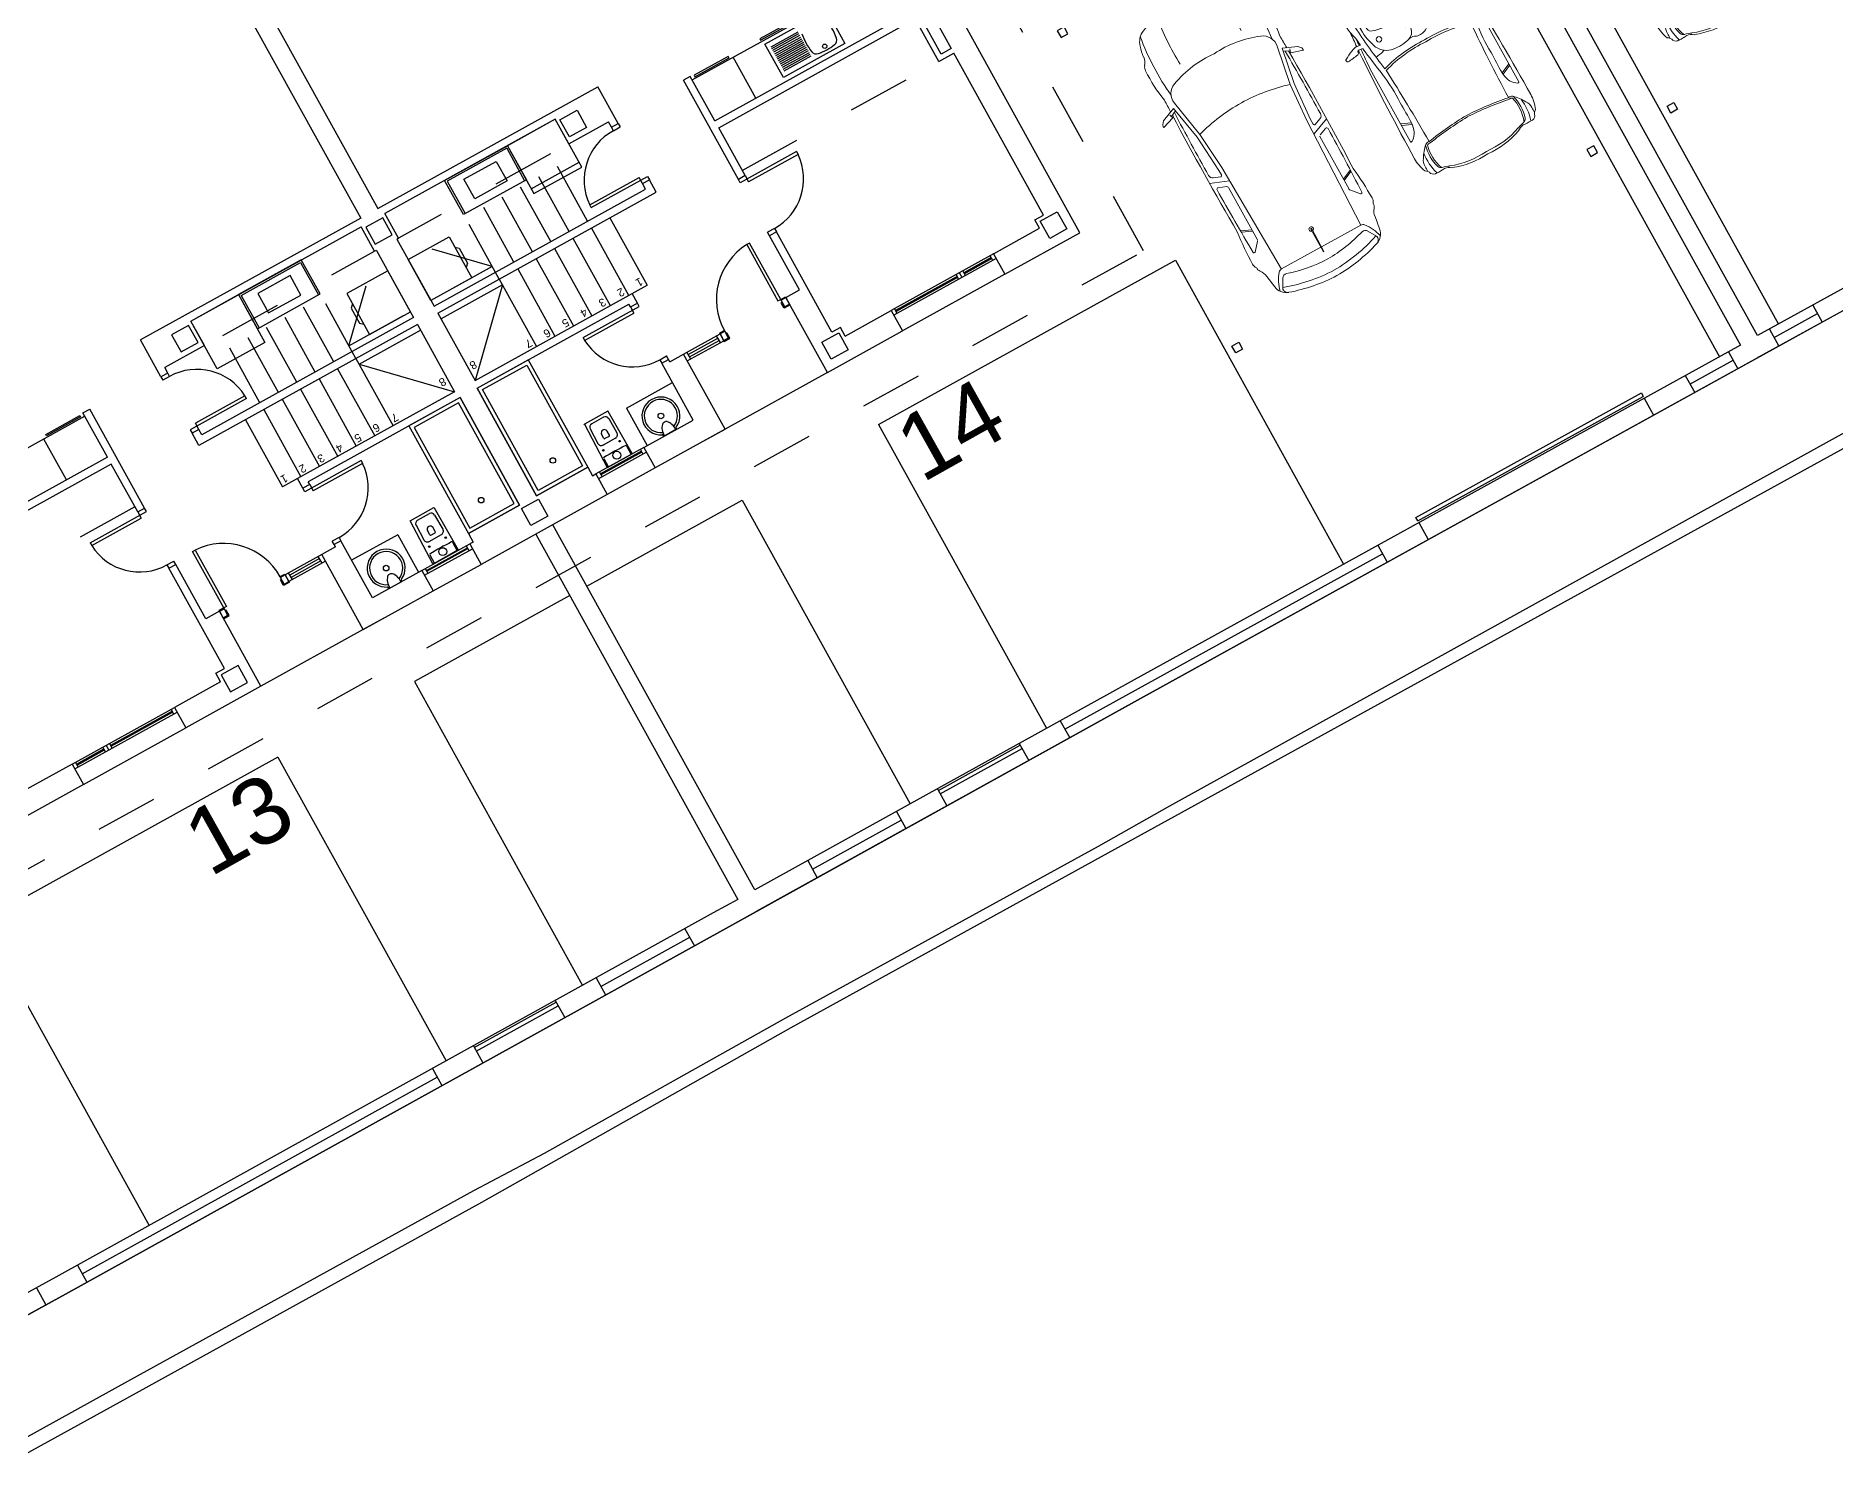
# Model space of a CAD drawing. Header units: millimetres. Extents: x 441061 to 442903, y 4515148 to 4515613.
# Drawn here: x 442527.769 to 442530.652, y 4515540.589 to 4515542.894 of the extents above; entities that cross this region are included whole.
import ezdxf
from ezdxf.enums import TextEntityAlignment as Align

# ---------------------------------------------------------------- set-up
doc = ezdxf.new("R2010")
doc.units = ezdxf.units.MM
doc.linetypes.add('CONTINUA', pattern=[0])
doc.linetypes.add('RAYITAS', pattern=[0.375, 0.25, -0.125])
for name, color, linetype in [('01_mono BAJA', 2, 'Continuous'), ('01_piscinas', 254, 'Continuous'), ('01_proyección', 4, 'RAYITAS')]:
    doc.layers.add(name, color=color, linetype=linetype)
doc.layers.add('01_muebles_B', color=254, linetype='Continuous', lineweight=5)
doc.styles.add('Estilo1', font='swissel.ttf')
doc.styles.add('NIEVES2', font='sanss___.ttf')

# ---------------------------------------------------------------- blocks, each defined once
blk = doc.blocks.new('A$C6A825EFA')
at = {"layer": '01_mono BAJA', "color": 254}
for p, q in [((1.1, 12.5, 0), (0, 12.5, 0)), ((0, 12.5, 0), (0, 7.855, 0)), ((1.1, 12.2, 0), (1.1, 12.5, 0)), ((1.1, 12.5, 0), (2.6, 12.5, 0)), ((3.7, 12.5, 0), (2.6, 12.5, 0)), ((2.6, 12.2, 0), (2.6, 12.5, 0)), ((3.7, 12.5, 0), (3.7, 11.4, 0)), ((3.7, 12.5, 0), (5.2, 12.5, 0)), ((5.5, 12.5, 0), (5.2, 12.5, 0)), ((5.2, 12.5, 0), (5.2, 11.4, 0)), ((5.2, 12.5, 0), (6.225, 12.5, 0)), ((6.225, 12.2, 0), (6.225, 12.5, 0)), ((6.225, 12.5, 0), (6.925, 12.5, 0)), ((6.925, 12.5, 0), (8.775, 12.5, 0)), ((6.925, 12.2, 0), (6.925, 12.5, 0)), ((8.775, 12.2, 0), (8.775, 12.5, 0)), ((9.475, 12.5, 0), (8.775, 12.5, 0)), ((10.5, 12.5, 0), (9.475, 12.5, 0)), ((9.475, 12.2, 0), (9.475, 12.5, 0)), ((10.2, 12.5, 0), (10.5, 12.5, 0)), ((10.5, 12.5, 0), (10.5, 11.4, 0)), ((10.5, 12.5, 0), (12, 12.5, 0)), ((12, 12.5, 0), (13.1, 12.5, 0)), ((12, 12.5, 0), (12, 11.4, 0)), ((13.1, 12.2, 0), (13.1, 12.5, 0)), ((14.6, 12.5, 0), (13.1, 12.5, 0)), ((14.6, 12.5, 0), (15.7, 12.5, 0)), ((14.6, 12.2, 0), (14.6, 12.5, 0)), ((1.1, 12.27, 0), (2.6, 12.27, 0)), ((1.15, 12.27, 0), (1.15, 12.2, 0)), ((1.15, 12.242, 0), (1.55, 12.242, 0)), ((1.15, 12.228, 0), (1.55, 12.228, 0)), ((1.55, 12.27, 0), (1.55, 12.2, 0)), ((1.6, 12.27, 0), (1.6, 12.2, 0)), ((1.65, 12.27, 0), (1.65, 12.2, 0)), ((1.65, 12.242, 0), (2.55, 12.242, 0)), ((1.65, 12.228, 0), (2.55, 12.228, 0)), ((2.55, 12.27, 0), (2.55, 12.2, 0)), ((6.225, 12.27, 0), (6.925, 12.27, 0)), ((6.275, 12.2, 0), (6.275, 12.27, 0)), ((6.275, 12.242, 0), (6.875, 12.242, 0)), ((6.275, 12.228, 0), (6.875, 12.228, 0)), ((6.875, 12.2, 0), (6.875, 12.27, 0)), ((9.475, 12.27, 0), (8.775, 12.27, 0)), ((8.825, 12.2, 0), (8.825, 12.27, 0)), ((9.425, 12.242, 0), (8.825, 12.242, 0)), ((9.425, 12.228, 0), (8.825, 12.228, 0)), ((9.425, 12.2, 0), (9.425, 12.27, 0)), ((14.6, 12.27, 0), (13.1, 12.27, 0)), ((13.15, 12.27, 0), (13.15, 12.2, 0)), ((14.05, 12.242, 0), (13.15, 12.242, 0)), ((14.05, 12.228, 0), (13.15, 12.228, 0)), ((14.05, 12.27, 0), (14.05, 12.2, 0)), ((14.1, 12.27, 0), (14.1, 12.2, 0)), ((14.15, 12.27, 0), (14.15, 12.2, 0)), ((14.55, 12.242, 0), (14.15, 12.242, 0)), ((14.55, 12.228, 0), (14.15, 12.228, 0)), ((14.55, 12.27, 0), (14.55, 12.2, 0)), ((0.3, 12.075, 0), (0.3, 9.705, 0)), ((0.425, 12.075), (0.3, 12.075)), ((1.1, 12.2, 0), (0.425, 12.2, 0)), ((0.425, 12.2), (0.425, 12.075)), ((1.1, 12.2, 0), (2.6, 12.2, 0)), ((3.275, 12.2, 0), (2.6, 12.2, 0)), ((3.275, 12.2), (3.275, 12.075)), ((3.275, 12.075), (3.4, 12.075)), ((3.4, 12.075, 0), (3.4, 10.606, 0)), ((5.5, 12.2, 0), (5.5, 11.366, 0)), ((6.225, 12.2, 0), (5.5, 12.2, 0)), ((5.741, 12.198, 0), (5.742, 12.183, 0)), ((5.743, 12.2, 0), (5.932, 12.2, 0)), ((5.853, 12.043, 0), (5.822, 12.043, 0)), ((5.934, 12.198, 0), (5.933, 12.183, 0)), ((6.175, 11.65, 0), (6.175, 12.2, 0)), ((6.225, 12.2, 0), (6.925, 12.2, 0)), ((6.409, 12.073, 0), (6.407, 12.2, 0)), ((6.741, 12.073, 0), (6.743, 12.2, 0)), ((6.975, 12.2, 0), (6.925, 12.2, 0)), ((6.975, 12.075, 0), (6.975, 12.2, 0)), ((7.725, 12.075, 0), (6.975, 12.075, 0)), ((7.725, 10.5, 0), (7.725, 12.075, 0)), ((7.975, 10.5, 0), (7.975, 12.075, 0)), ((7.975, 12.075, 0), (8.725, 12.075, 0)), ((8.725, 12.075, 0), (8.725, 12.2, 0)), ((8.725, 12.2, 0), (8.775, 12.2, 0)), ((9.475, 12.2, 0), (8.775, 12.2, 0)), ((8.959, 12.073, 0), (8.957, 12.2, 0)), ((9.291, 12.073, 0), (9.293, 12.2, 0)), ((9.475, 12.2, 0), (10.2, 12.2, 0)), ((9.525, 11.65, 0), (9.525, 12.2, 0)), ((9.766, 12.198, 0), (9.767, 12.183, 0)), ((9.957, 12.2, 0), (9.768, 12.2, 0)), ((9.847, 12.043, 0), (9.878, 12.043, 0)), ((9.959, 12.198, 0), (9.958, 12.183, 0)), ((10.2, 12.2, 0), (10.2, 11.366, 0)), ((12.3, 12.075, 0), (12.3, 10.606, 0)), ((12.425, 12.075), (12.3, 12.075)), ((12.425, 12.2, 0), (13.1, 12.2, 0)), ((12.425, 12.2), (12.425, 12.075)), ((14.6, 12.2, 0), (13.1, 12.2, 0)), ((14.6, 12.2, 0), (15.275, 12.2, 0)), ((6.439, 11.659, 0), (6.435, 11.869, 0)), ((6.485, 11.92, 0), (6.665, 11.92, 0)), ((6.535, 11.85, 0), (6.535, 11.79, 0)), ((6.545, 11.86, 0), (6.605, 11.86, 0)), ((6.615, 11.85, 0), (6.615, 11.79, 0)), ((6.711, 11.659, 0), (6.715, 11.869, 0)), ((8.989, 11.659, 0), (8.985, 11.869, 0)), ((9.215, 11.92, 0), (9.035, 11.92, 0)), ((9.085, 11.85, 0), (9.085, 11.79, 0)), ((9.155, 11.86, 0), (9.095, 11.86, 0)), ((9.165, 11.85, 0), (9.165, 11.79, 0)), ((9.261, 11.659, 0), (9.265, 11.869, 0)), ((6.175, 11.65, 0), (5.5, 11.65, 0)), ((6.489, 11.61, 0), (6.661, 11.61, 0)), ((9.211, 11.61, 0), (9.039, 11.61, 0)), ((9.525, 11.65, 0), (10.2, 11.65, 0)), ((3.7, 11.4, 0), (3.5, 11.4, 0)), ((3.5, 11.4, 0), (3.5, 10.606, 0)), ((3.71, 11.4, 0), (3.77, 11.4, 0)), ((3.77, 11.43, 0), (3.77, 11.4, 0)), ((3.785, 11.5, 0), (3.785, 11.44, 0)), ((4.58, 11.5, 0), (4.58, 11.44, 0)), ((4.595, 11.43, 0), (4.595, 11.4, 0)), ((4.665, 11.5, 0), (4.665, 11.4, 0)), ((5.2, 11.5, 0), (4.665, 11.5, 0)), ((5.2, 11.4, 0), (4.665, 11.4, 0)), ((4.715, 11.5, 0), (4.715, 11.4, 0)), ((5.15, 11.467, 0), (4.715, 11.467, 0)), ((5.15, 11.433, 0), (4.715, 11.433, 0)), ((5.15, 11.5, 0), (5.15, 11.4, 0)), ((5.4, 11.4, 0), (5.2, 11.4, 0)), ((5.4, 11.4, 0), (5.4, 11.366, 0)), ((5.5, 11.366, 0), (5.4, 11.366, 0)), ((5.4, 11.366, 0), (5.4, 11.316, 0)), ((5.5, 11.316, 0), (5.4, 11.316, 0)), ((5.5, 11.316, 0), (5.5, 11.366, 0)), ((10.2, 11.366, 0), (10.3, 11.366, 0)), ((10.2, 11.316, 0), (10.2, 11.366, 0)), ((10.2, 11.316, 0), (10.3, 11.316, 0)), ((10.3, 11.4, 0), (10.5, 11.4, 0)), ((10.3, 11.4, 0), (10.3, 11.366, 0)), ((10.3, 11.366, 0), (10.3, 11.316, 0)), ((10.5, 11.5, 0), (11.035, 11.5, 0)), ((10.5, 11.4, 0), (11.035, 11.4, 0)), ((10.55, 11.5, 0), (10.55, 11.4, 0)), ((10.55, 11.467, 0), (10.985, 11.467, 0)), ((10.55, 11.433, 0), (10.985, 11.433, 0)), ((10.985, 11.5, 0), (10.985, 11.4, 0)), ((11.035, 11.5, 0), (11.035, 11.4, 0)), ((11.105, 11.43, 0), (11.105, 11.4, 0)), ((11.12, 11.5, 0), (11.12, 11.44, 0)), ((11.915, 11.5, 0), (11.915, 11.44, 0)), ((11.93, 11.43, 0), (11.93, 11.4, 0)), ((11.99, 11.4, 0), (11.93, 11.4, 0)), ((12, 11.4, 0), (12.2, 11.4, 0)), ((12.2, 11.4, 0), (12.2, 10.606, 0)), ((5.5, 10.541, 0), (5.5, 10.632, 0)), ((6.224, 10.632, 0), (5.5, 10.632, 0)), ((6.224, 10.591, 0), (6.224, 10.632, 0)), ((9.476, 10.591, 0), (9.476, 10.632, 0)), ((9.476, 10.632, 0), (10.2, 10.632, 0)), ((10.2, 10.541, 0), (10.2, 10.632, 0)), ((3.4, 10.606, 0), (3.5, 10.606, 0)), ((3.4, 10.556, 0), (3.4, 10.606, 0)), ((3.4, 10.556, 0), (3.5, 10.556, 0)), ((3.5, 10.606, 0), (3.5, 10.556, 0)), ((5.18, 9.415, 0), (5.18, 10.4, 0)), ((5.4, 10.4, 0), (5.18, 10.4, 0)), ((6.224, 10.591, 0), (5.4, 10.591, 0)), ((5.4, 10.591, 0), (5.4, 10.541, 0)), ((5.4, 10.541, 0), (5.4, 10.4, 0)), ((5.5, 10.541, 0), (5.4, 10.541, 0)), ((7.7, 10.4, 0), (5.4, 10.4, 0)), ((5.45, 9.415, 0), (5.45, 10.4, 0)), ((5.5, 10.541, 0), (5.5, 10.5, 0)), ((7.725, 10.5, 0), (5.5, 10.5, 0)), ((5.72, 9.415, 0), (5.72, 10.4, 0)), ((5.99, 9.415, 0), (5.99, 10.4, 0)), ((6.26, 9.415, 0), (6.26, 10.4, 0)), ((6.53, 9.415, 0), (6.53, 10.4, 0)), ((6.8, 9.415, 0), (6.8, 10.4, 0)), ((6.8, 9.5, 0), (7.7, 10.4, 0)), ((7.7, 9.415, 0), (7.7, 10.4, 0)), ((8, 10.4, 0), (10.3, 10.4, 0)), ((8, 9.415, 0), (8, 10.4, 0)), ((8.9, 9.5, 0), (8, 10.4, 0)), ((8.025, 10.5, 0), (10.2, 10.5, 0)), ((8.9, 9.415, 0), (8.9, 10.4, 0)), ((9.17, 9.415, 0), (9.17, 10.4, 0)), ((9.44, 9.415, 0), (9.44, 10.4, 0)), ((9.476, 10.591, 0), (10.3, 10.591, 0)), ((9.71, 9.415, 0), (9.71, 10.4, 0)), ((9.98, 9.415, 0), (9.98, 10.4, 0)), ((10.2, 10.541, 0), (10.2, 10.5, 0)), ((10.2, 10.541, 0), (10.3, 10.541, 0)), ((10.25, 9.415, 0), (10.25, 10.4, 0)), ((10.3, 10.591, 0), (10.3, 10.541, 0)), ((10.3, 10.541, 0), (10.3, 10.4, 0)), ((10.3, 10.4, 0), (10.52, 10.4, 0)), ((10.52, 9.415, 0), (10.52, 10.4, 0)), ((12.3, 10.606, 0), (12.2, 10.606, 0)), ((12.2, 10.606, 0), (12.2, 10.556, 0)), ((12.3, 10.556, 0), (12.2, 10.556, 0)), ((12.3, 10.556, 0), (12.3, 10.606, 0)), ((0.52, 9.705, 0), (0.3, 9.705, 0)), ((0.52, 9.705, 0), (0.52, 9.08, 0)), ((2.676, 9.831, 0), (2.676, 9.872, 0)), ((2.676, 9.872, 0), (3.4, 9.872, 0)), ((2.676, 9.831, 0), (3.5, 9.831, 0)), ((3.4, 9.781, 0), (3.4, 9.872, 0)), ((3.4, 9.781, 0), (3.4, 9.08, 0)), ((3.4, 9.781, 0), (3.5, 9.781, 0)), ((3.5, 9.831, 0), (3.5, 9.781, 0)), ((3.5, 9.781, 0), (3.5, 8.33, 0)), ((13.024, 9.831, 0), (12.2, 9.831, 0)), ((12.2, 9.831, 0), (12.2, 9.781, 0)), ((12.2, 9.781, 0), (12.2, 8.33, 0)), ((12.3, 9.781, 0), (12.2, 9.781, 0)), ((12.3, 9.781, 0), (12.3, 9.872, 0)), ((13.024, 9.872, 0), (12.3, 9.872, 0)), ((12.3, 9.781, 0), (12.3, 9.08, 0)), ((13.024, 9.831, 0), (13.024, 9.872, 0)), ((6.8, 9.5, 0), (7.7, 9.5, 0)), ((8.9, 9.5, 0), (8, 9.5, 0)), ((7.7, 9.415, 0), (4.5, 9.415, 0)), ((4.5, 9.415, 0), (4.5, 9.235, 0)), ((4.5, 9.415, 0), (4.5, 9.235, 0)), ((4.6, 9.235, 0), (4.5, 9.235, 0)), ((4.5, 9.185, 0), (4.5, 9.235, 0)), ((7.7, 9.315, 0), (4.6, 9.315, 0)), ((4.6, 9.315, 0), (4.6, 9.235, 0)), ((4.6, 9.315, 0), (4.6, 9.235, 0)), ((4.6, 9.235, 0), (4.6, 9.144, 0)), ((7.7, 8.33, 0), (7.7, 9.315, 0)), ((8, 9.415, 0), (11.2, 9.415, 0)), ((8, 8.33, 0), (8, 9.315, 0)), ((8, 9.315, 0), (11.1, 9.315, 0)), ((11.1, 9.315, 0), (11.1, 9.235, 0)), ((11.1, 9.315, 0), (11.1, 9.235, 0)), ((11.1, 9.235, 0), (11.2, 9.235, 0)), ((11.1, 9.235, 0), (11.1, 9.144, 0)), ((11.2, 9.415, 0), (11.2, 9.235, 0)), ((11.2, 9.415, 0), (11.2, 9.235, 0)), ((11.2, 9.185, 0), (11.2, 9.235, 0)), ((3.4, 9.08, 0), (0.52, 9.08, 0)), ((5.324, 9.185, 0), (4.5, 9.185, 0)), ((5.324, 9.144, 0), (4.6, 9.144, 0)), ((5.324, 9.185, 0), (5.324, 9.144, 0)), ((10.376, 9.185, 0), (10.376, 9.144, 0)), ((10.376, 9.185, 0), (11.2, 9.185, 0)), ((10.376, 9.144, 0), (11.1, 9.144, 0)), ((12.3, 9.08, 0), (15.18, 9.08, 0)), ((3.4, 8.98, 0), (0.425, 8.98, 0)), ((1.462, 8.43, 0), (1.462, 8.92, 0)), ((1.462, 8.92, 0), (2.362, 8.92, 0)), ((1.921, 8.85, 0), (2.317, 8.85, 0)), ((1.921, 8.825, 0), (2.317, 8.825, 0)), ((1.921, 8.8, 0), (2.317, 8.8, 0)), ((1.921, 8.775, 0), (2.317, 8.775, 0)), ((2.362, 8.92, 0), (2.362, 8.43, 0)), ((2.8, 8.98, 0), (2.8, 8.38, 0)), ((3.4, 8.98, 0), (3.4, 8.33, 0)), ((12.3, 8.98, 0), (15.275, 8.98, 0)), ((12.3, 8.98, 0), (12.3, 8.33, 0)), ((12.9, 8.98, 0), (12.9, 8.38, 0)), ((1.921, 8.75, 0), (2.317, 8.75, 0)), ((1.921, 8.725, 0), (2.317, 8.725, 0)), ((1.921, 8.7, 0), (2.317, 8.7, 0)), ((1.921, 8.675, 0), (2.317, 8.675, 0)), ((1.921, 8.65, 0), (2.317, 8.65, 0)), ((1.921, 8.625, 0), (2.317, 8.625, 0)), ((1.921, 8.6, 0), (2.317, 8.6, 0)), ((1.921, 8.575, 0), (2.317, 8.575, 0)), ((1.921, 8.55, 0), (2.317, 8.55, 0)), ((5.88, 8.6, 0), (5.18, 8.6, 0)), ((3.4, 8.38, 0), (0.425, 8.38, 0)), ((2.362, 8.43, 0), (1.462, 8.43, 0)), ((1.921, 8.525, 0), (2.317, 8.525, 0)), ((1.921, 8.5, 0), (2.317, 8.5, 0)), ((3.4, 8.33, 0), (3.5, 8.33, 0)), ((4.5, 8.41, 0), (4.5, 8.46, 0)), ((4.6, 8.46, 0), (4.5, 8.46, 0)), ((4.5, 8.41, 0), (4.5, 7.87, 0)), ((4.6, 8.41, 0), (4.5, 8.41, 0)), ((4.6, 8.46, 0), (4.6, 8.41, 0)), ((4.6, 8.41, 0), (4.6, 8.33, 0)), ((5.18, 8.33, 0), (4.6, 8.33, 0)), ((5.18, 8.33, 0), (5.18, 7.97, 0)), ((5.905, 7.995, 0), (5.905, 8.47, 0)), ((6.775, 7.995, 0), (6.775, 8.47, 0)), ((7.7, 8.33, 0), (7.675, 8.33, 0)), ((7.7, 8.33, 0), (7.675, 8.33, 0)), ((7.675, 8.33, 0), (7.675, 7.97, 0)), ((8, 8.33, 0), (8.025, 8.33, 0)), ((8, 8.33, 0), (8.025, 8.33, 0)), ((8.025, 8.33, 0), (8.025, 7.97, 0)), ((8.925, 7.995, 0), (8.925, 8.47, 0)), ((9.795, 7.995, 0), (9.795, 8.47, 0)), ((10.52, 8.33, 0), (11.1, 8.33, 0)), ((10.52, 8.33, 0), (10.52, 7.97, 0)), ((11.1, 8.46, 0), (11.1, 8.41, 0)), ((11.1, 8.46, 0), (11.2, 8.46, 0)), ((11.1, 8.41, 0), (11.1, 8.33, 0)), ((11.1, 8.41, 0), (11.2, 8.41, 0)), ((11.2, 8.41, 0), (11.2, 8.46, 0)), ((11.2, 8.41, 0), (11.2, 7.87, 0)), ((12.3, 8.33, 0), (12.2, 8.33, 0)), ((12.3, 8.38, 0), (15.275, 8.38, 0)), ((7.725, 7.87, 0), (4.5, 7.87, 0)), ((5.18, 7.97, 0), (7.675, 7.97, 0)), ((5.905, 7.995, 0), (6.775, 7.995, 0)), ((7.725, 5.055, 0), (7.725, 7.87, 0)), ((7.975, 5.055, 0), (7.975, 7.87, 0)), ((7.975, 7.87, 0), (11.2, 7.87, 0)), ((10.52, 7.97, 0), (8.025, 7.97, 0)), ((9.795, 7.995, 0), (8.925, 7.995, 0))]:
    blk.add_line(p, q, dxfattribs=at)
for points in [[(0.375, 12.125), (0.125, 12.125), (0.125, 12.375), (0.375, 12.375), (0.375, 12.125)], [(3.575, 12.125), (3.325, 12.125), (3.325, 12.375), (3.575, 12.375), (3.575, 12.125)], [(7.725, 12.375), (7.975, 12.375), (7.975, 12.125), (7.725, 12.125), (7.725, 12.375)], [(12.125, 12.125), (12.375, 12.125), (12.375, 12.375), (12.125, 12.375), (12.125, 12.125)], [(5.13, 8.005), (4.88, 8.005), (4.88, 8.255), (5.13, 8.255), (5.13, 8.005)], [(7.725, 8.005), (7.975, 8.005), (7.975, 8.255), (7.725, 8.255), (7.725, 8.005)], [(10.57, 8.005), (10.82, 8.005), (10.82, 8.255), (10.57, 8.255), (10.57, 8.005)]]:
    blk.add_lwpolyline(points, close=True, dxfattribs=at)
at = {"layer": '01_mono BAJA', "color": 254, "elevation": 0, "flags": 128}
for points in [[(6.394, 12.2, 0.414214), (6.39, 12.196), (6.39, 12.195), (6.4, 11.574, 0.436396), (6.404, 11.57), (6.746, 11.57, 0.436396), (6.75, 11.574), (6.76, 12.195), (6.76, 12.196, 0.414214), (6.756, 12.2)], [(9.306, 12.2, -0.414214), (9.31, 12.196), (9.31, 12.195), (9.3, 11.574, -0.436396), (9.296, 11.57), (8.954, 11.57, -0.436396), (8.95, 11.574), (8.94, 12.195), (8.94, 12.196, -0.414214), (8.944, 12.2)]]:
    blk.add_lwpolyline(points, format="xyb", close=True, dxfattribs=at)
at = {"layer": '01_mono BAJA', "color": 254, "elevation": 0}
for points in [[(6.975, 12.075), (7.725, 12.075), (7.725, 10.5), (6.975, 10.5)], [(7.025, 12.025), (7.675, 12.025), (7.675, 10.55), (7.025, 10.55)], [(8.725, 12.075), (7.975, 12.075), (7.975, 10.5), (8.725, 10.5)], [(8.675, 12.025), (8.025, 12.025), (8.025, 10.55), (8.675, 10.55)], [(3.785, 11.51), (3.785, 11.5), (3.7, 11.5), (3.7, 11.51)], [(3.77, 11.4), (3.7, 11.4), (3.7, 11.5), (3.77, 11.5)], [(3.77, 11.4), (3.77, 11.39), (3.7, 11.39), (3.7, 11.4)], [(3.785, 11.44), (3.785, 11.43), (3.77, 11.43), (3.77, 11.44)], [(3.77, 11.39), (3.77, 10.565), (3.81, 10.565), (3.81, 11.39)], [(4.58, 11.51), (4.58, 11.5), (4.665, 11.5), (4.665, 11.51)], [(4.58, 11.44), (4.58, 11.43), (4.595, 11.43), (4.595, 11.44)], [(4.595, 11.4), (4.595, 11.39), (4.665, 11.39), (4.665, 11.4)], [(11.12, 11.51), (11.12, 11.5), (11.035, 11.5), (11.035, 11.51)], [(11.105, 11.4), (11.105, 11.39), (11.035, 11.39), (11.035, 11.4)], [(11.12, 11.44), (11.12, 11.43), (11.105, 11.43), (11.105, 11.44)], [(11.93, 11.39), (11.93, 10.565), (11.89, 10.565), (11.89, 11.39)], [(11.915, 11.51), (11.915, 11.5), (12, 11.5), (12, 11.51)], [(11.915, 11.44), (11.915, 11.43), (11.93, 11.43), (11.93, 11.44)], [(11.93, 11.4), (12, 11.4), (12, 11.5), (11.93, 11.5)], [(11.93, 11.4), (11.93, 11.39), (12, 11.39), (12, 11.4)], [(0.3, 9.635), (0.45, 9.635), (0.45, 9.08), (0.3, 9.08)], [(7.1, 9.23), (7.7, 9.23), (7.7, 8.63), (7.1, 8.63)], [(8.6, 9.23), (8, 9.23), (8, 8.63), (8.6, 8.63)], [(5.18, 8.67), (5.18, 7.97), (5.88, 7.97), (5.88, 8.67)], [(10.52, 8.67), (10.52, 7.97), (9.82, 7.97), (9.82, 8.67)], [(1.887, 8.36), (1.887, 8.34), (2.387, 8.34), (2.387, 8.36)], [(2.85, 8.36), (2.85, 8.34), (3.35, 8.34), (3.35, 8.36)], [(5.88, 8.47), (6.8, 8.47), (6.8, 7.97), (5.88, 7.97)], [(6.104, 8.363), (6.576, 8.363), (6.576, 8.077), (6.104, 8.077)], [(9.82, 8.47), (8.9, 8.47), (8.9, 7.97), (9.82, 7.97)], [(9.596, 8.363), (9.124, 8.363), (9.124, 8.077), (9.596, 8.077)], [(12.85, 8.36), (12.85, 8.34), (12.35, 8.34), (12.35, 8.36)]]:
    blk.add_lwpolyline(points, close=True, dxfattribs=at)
for points in [[(4.595, 11.5), (4.595, 11.4)], [(4.665, 11.4), (4.665, 11.5)], [(11.035, 11.4), (11.035, 11.5)], [(11.105, 11.5), (11.105, 11.4)], [(7.1, 8.78), (7.06, 8.82), (7.06, 9.04), (7.1, 9.08)], [(8.6, 8.78), (8.64, 8.82), (8.64, 9.04), (8.6, 9.08)]]:
    blk.add_lwpolyline(points, dxfattribs=at)
at = {"layer": '01_mono BAJA', "color": 254}
for centre, radius in [((6.575, 12.12, 0), 0.051), ((9.125, 12.12, 0), 0.051), ((5.837, 11.953, 0), 0.036), ((6.455, 11.98, 0), 0.01), ((6.695, 11.98, 0), 0.01), ((7.325, 11.781, 0), 0.035), ((8.375, 11.781, 0), 0.035), ((9.005, 11.98, 0), 0.01), ((9.245, 11.98, 0), 0.01), ((9.862, 11.953, 0), 0.036), ((1.704, 8.825, 0), 0.0275)]:
    blk.add_circle(centre, radius, dxfattribs=at)
for centre, radius, start, end in [((5.837, 11.953, 0), 0.243, 114.8749, 65.1251), ((5.837, 11.953, 0), 0.213, 112.0656, 68.0564), ((5.729, 12.184, 0), 0.0128, 300.5291, 356.214), ((5.743, 12.197, 0), 0.0027, 90, 173.3159), ((6.033, 12.197, 0), 0.279, 179.383, 196.8165), ((5.903, 12.158, 0), 0.143, 196.8165, 225.6956), ((5.837, 12.091, 0), 0.0498, 225.6956, 252.5904), ((5.837, 12.091, 0), 0.0498, 287.9532, 314.3044), ((5.772, 12.158, 0), 0.143, 314.3044, 343.1835), ((5.642, 12.197, 0), 0.279, 343.1835, 0.617), ((5.932, 12.197, 0), 0.0027, 6.6841, 90), ((5.946, 12.184, 0), 0.0128, 183.786, 239.4709), ((6.416, 12.073, 0), 0.007, 180.924, 266.9359), ((6.575, 15.044, 0), 2.982, 266.9359, 273.0641), ((6.734, 12.073, 0), 0.007, 273.0641, 359.076), ((8.966, 12.073, 0), 0.007, 180.924, 266.9359), ((9.125, 15.044, 0), 2.982, 266.9359, 273.0641), ((9.284, 12.073, 0), 0.007, 273.0641, 359.076), ((9.862, 11.953, 0), 0.243, 114.8749, 65.1251), ((9.862, 11.953, 0), 0.213, 111.9436, 67.9344), ((9.754, 12.184, 0), 0.0128, 300.5291, 356.214), ((9.768, 12.197, 0), 0.0027, 90, 173.3159), ((10.058, 12.197, 0), 0.279, 179.383, 196.8165), ((9.928, 12.158, 0), 0.143, 196.8165, 225.6956), ((9.863, 12.091, 0), 0.0498, 225.6956, 252.0468), ((9.863, 12.091, 0), 0.0498, 287.4096, 314.3044), ((9.797, 12.158, 0), 0.143, 314.3044, 343.1835), ((9.667, 12.197, 0), 0.279, 343.1835, 0.617), ((9.957, 12.197, 0), 0.0027, 6.6841, 90), ((9.971, 12.184, 0), 0.0128, 183.786, 239.4709), ((6.485, 11.87, 0), 0.05, 90, 180.924), ((6.545, 11.85, 0), 0.01, 90, 180), ((6.575, 11.79, 0), 0.04, 180, 0), ((6.605, 11.85, 0), 0.01, 0, 90), ((6.665, 11.87, 0), 0.05, 359.076, 90), ((9.035, 11.87, 0), 0.05, 90, 180.924), ((9.095, 11.85, 0), 0.01, 90, 180), ((9.125, 11.79, 0), 0.04, 180, 0), ((9.155, 11.85, 0), 0.01, 0, 90), ((9.215, 11.87, 0), 0.05, 359.076, 90), ((6.489, 11.66, 0), 0.05, 180.924, 270), ((6.661, 11.66, 0), 0.05, 270, 359.076), ((9.039, 11.66, 0), 0.05, 180.924, 270), ((9.211, 11.66, 0), 0.05, 270, 359.076), ((3.768, 11.391, 0), 0.827, 272.8856, 359.9505), ((5.5, 10.591, 0), 0.725, 3.2758, 90), ((10.2, 10.591, 0), 0.725, 90, 176.7242), ((11.932, 11.391, 0), 0.827, 180.0495, 267.1144), ((3.4, 9.831, 0), 0.725, 90, 176.7242), ((12.3, 9.831, 0), 0.725, 3.2758, 90), ((4.6, 9.185, 0), 0.725, 270, 356.7242), ((11.1, 9.185, 0), 0.725, 183.2758, 270), ((2.262, 8.675, 0), 0.75, 169.8852, 190.1148), ((1.598, 8.794, 0), 0.075, 99.0787, 169.8852), ((1.704, 8.127, 0), 0.75, 80.9213, 99.0787), ((1.811, 8.794, 0), 0.075, 10.1148, 80.9213), ((1.146, 8.675, 0), 0.75, 349.8852, 10.1148)]:
    blk.add_arc(centre, radius, start, end, dxfattribs=at)
at = {"layer": '01_proyección', "color": 120, "ltscale": 0.25}
for p, q in [((3.4, 9.705, 0), (0.52, 9.705, 0)), ((12.3, 9.705, 0), (15.18, 9.705, 0)), ((5.45, 9.315, 0), (5.45, 8.33, 0)), ((5.72, 9.315, 0), (5.72, 8.33, 0)), ((5.99, 9.315, 0), (5.99, 8.33, 0)), ((6.26, 9.315, 0), (6.26, 8.33, 0)), ((6.53, 9.315, 0), (6.53, 8.33, 0)), ((6.8, 9.415, 0), (6.8, 8.33, 0)), ((6.8, 9.23, 0), (7.7, 9.23, 0)), ((6.8, 9.23, 0), (7.7, 8.33, 0)), ((8.9, 9.23, 0), (8, 9.23, 0)), ((8.9, 9.23, 0), (8, 8.33, 0)), ((8.9, 9.415, 0), (8.9, 8.33, 0)), ((9.17, 9.315, 0), (9.17, 8.33, 0)), ((9.44, 9.315, 0), (9.44, 8.33, 0)), ((9.71, 9.315, 0), (9.71, 8.33, 0)), ((9.98, 9.315, 0), (9.98, 8.33, 0)), ((10.25, 9.315, 0), (10.25, 8.33, 0)), ((5.45, 8.33, 0), (7.675, 8.33, 0)), ((10.25, 8.33, 0), (8.025, 8.33, 0))]:
    blk.add_line(p, q, dxfattribs=at)
at = {"layer": '01_proyección', "color": 120, "ltscale": 0.25, "elevation": 0}
blk.add_lwpolyline([(15.7, 7.405), (16.3, 7.405), (16.3, 13.1), (-0.6, 13.1), (-0.6, 7.405), (0, 7.405)], dxfattribs=at)
at = {"layer": '01_mono BAJA', "color": 254, "style": 'NIEVES2'}
for s, p in [('1', (5.249, 10.268, 0)), ('2', (5.519, 10.268, 0)), ('3', (5.789, 10.268, 0)), ('4', (6.059, 10.268, 0)), ('5', (6.329, 10.268, 0)), ('6', (6.599, 10.268, 0)), ('7', (6.869, 10.268, 0)), ('8', (7.625, 10.166, 0))]:
    blk.add_text(s, height=0.103, dxfattribs=at).set_placement(p, align=Align.CENTER)
for s, p in [('8', (8.075, 10.166, 0)), ('7', (8.831, 10.268, 0)), ('6', (9.101, 10.268, 0)), ('5', (9.371, 10.268, 0)), ('4', (9.641, 10.268, 0)), ('3', (9.911, 10.268, 0)), ('2', (10.181, 10.268, 0)), ('1', (10.451, 10.268, 0))]:
    blk.add_text(s, height=0.103, rotation=0, dxfattribs=at).set_placement(p, align=Align.CENTER)
blk = doc.blocks.new('A$C0D711DC8')
at = {"layer": '01_muebles_B', "color": 254}
for p, q in [((10.733, 9.894), (9.764, 9.894)), ((10.493, 9.894), (10.545, 9.776)), ((10.515, 9.894), (10.567, 9.778)), ((9.004, 9.693), (9.038, 9.48)), ((9.056, 9.495), (9.026, 9.699)), ((9.038, 9.48), (9.054, 9.218)), ((9.056, 9.218), (9.056, 9.495)), ((9.038, 8.865), (9.054, 9.127)), ((9.054, 9.218), (9.056, 9.218)), ((9.054, 9.127), (9.056, 9.127)), ((9.056, 9.127), (9.056, 8.851)), ((9.004, 8.652), (9.038, 8.865)), ((9.056, 8.851), (9.026, 8.647)), ((9.546, 8.827), (9.494, 8.834)), ((9.546, 8.878), (9.495, 8.871)), ((9.614, 8.734), (9.614, 8.97)), ((9.634, 8.734), (9.634, 8.97)), ((10.733, 8.452), (9.764, 8.452)), ((10.493, 8.452), (10.545, 8.569)), ((10.515, 8.452), (10.567, 8.567))]:
    blk.add_line(p, q, dxfattribs=at)
for centre, radius in [((9.014, 9.701), 0.0121), ((9.51, 9.635), 0.0319), ((9.514, 9.288), 0.0297), ((9.466, 9.173), 0.0297), ((9.014, 8.645), 0.0121), ((9.417, 8.691), 0.0319)]:
    blk.add_circle(centre, radius, dxfattribs=at)
for centre, radius, start, end in [((10.167, 9.714), 0.738, 149.7434, 158.9846), ((9.544, 10.069), 0.023, 23.336, 131.4157), ((8.51, 10.147), 1.058, 348.7131, 356.2571), ((8.829, 9.758), 0.121, 83.4929, 184.381), ((9.185, 9.462), 0.48, 118.4979, 171.6974), ((9.122, 5.315), 4.571, 90.9016, 93.5003), ((9.178, 9.352), 0.549, 69.8978, 103.4423), ((9.94, 2.874), 7.047, 93.9115, 95.3212), ((8.751, 3.271), 6.625, 83.7996, 84.6711), ((10.975, -10.424), 20.353, 94.2603, 94.5093), ((9.619, 9.904), 0.16, 152.3452, 197.1649), ((9.518, 9.909), 0.0131, 69.95, 178.3297), ((9.777, 9.927), 0.273, 183.7214, 196.1025), ((9.94, 2.874), 7.047, 92.7044, 93.5361), ((10.975, -10.424), 20.353, 93.4112, 94.1277), ((9.525, 9.945), 0.0232, 265.4824, 347.7447), ((10.995, -17.873), 27.82, 90.1403, 92.8584), ((10.573, 9.974), 0.192, 294.6989, 323.0283), ((10.691, 9.894), 0.0501, 315.174, 347.3096), ((10.732, 9.885), 0.00831, 343.0311, 79.2932), ((11.29, 9.332), 0.611, 121.0895, 136.7388), ((10.906, 9.364), 0.584, 69.532, 87.9675), ((11.059, 9.742), 0.141, 86.8457, 126.696), ((11.101, 8.862), 1.022, 88.2888, 91.9327), ((11.185, 9.948), 0.0842, 206.7402, 257.6517), ((11.135, 9.81), 0.0644, 351.2386, 60.1485), ((10.942, 9.629), 2.236, 176.9311, 182.7066), ((9.142, 9.497), 0.403, 119.7279, 173.0139), ((8.653, 9.896), 0.361, 284.3027, 324.7225), ((9.503, 9.367), 0.611, 128.6532, 169.9617), ((8.847, 9.764), 0.126, 322.6544, 41.1658), ((10.509, 9.106), 1.518, 154.798, 163.8884), ((9.975, 9.34), 0.903, 155.1761, 164.735), ((10.144, 9.165), 1.038, 151.121, 207.6483), ((9.226, 9.718), 0.0964, 77.7254, 158.9302), ((9.211, 9.707), 0.057, 88.7397, 167.4182), ((9.265, 9.038), 0.727, 86.5634, 94.2004), ((9.314, 9.595), 0.107, 57.3841, 137.6524), ((8.819, 3.701), 6.126, 80.3818, 85.9978), ((9.306, 9.064), 0.701, 67.8757, 89.7559), ((8.958, 9.487), 0.459, 324.9496, 25.463), ((8.751, 3.271), 6.625, 80.1778, 83.3742), ((9.473, 9.516), 0.219, 7.735, 63.719), ((9.165, 9.803), 0.511, 341.8582, 355.871), ((11.471, 9.253), 1.7, 163.325, 182.6992), ((11.496, 9.248), 1.7, 163.325, 182.5468), ((12.246, 53.159), 43.488, 266.8642, 267.4858), ((10.175, 11.66), 1.884, 261.0449, 273.0528), ((10.459, 15.409), 5.634, 268.1287, 270.8789), ((12.021, 70.959), 61.269, 268.42618, 268.89057), ((10.529, 10.11), 0.334, 272.7892, 291.8342), ((14.417, 9.048), 3.64, 169.6671, 178.0415), ((14.417, 9.048), 3.62, 169.6671, 178.0415), ((10.894, 9.715), 0.0607, 143.7564, 193.2967), ((10.991, 9.25), 0.526, 73.7001, 105.481), ((10.903, 9.711), 0.0495, 146.1855, 196.1005), ((10.991, 9.25), 0.505, 69.1925, 104.8598), ((11.01, 9.2), 0.627, 72.4585, 97.9913), ((11.113, 9.698), 0.062, 14.8998, 65.8723), ((11.473, 9.762), 0.303, 189.085, 205.7225), ((10.241, 9.772), 0.959, 355.5054, 1.6982), ((11.352, 9.713), 0.156, 186.0058, 219.1392), ((9.808, 9.261), 1.13, 166.1566, 184.4621), ((17.649, 8.764), 8.777, 175.3636, 177.3327), ((10.509, 9.106), 1.518, 165.717, 177.48), ((10.25, 9.166), 1.218, 160.2257, 168.6391), ((9.185, 9.47), 0.511, 343.3936, 8.525), ((10.256, 9.278), 1.007, 354.015, 20.5105), ((10.287, 9.262), 1.007, 354.9224, 20.5105), ((10.25, 9.166), 1.218, 171.2453, 188.5682), ((9.904, 8.914), 0.65, 151.4841, 196.6746), ((9.552, 9.202), 0.047, 86.7847, 183.1724), ((9.566, 9.362), 0.114, 263.9035, 340.5155), ((9.771, 9.295), 0.101, 164.9008, 216.3288), ((9.538, 9.188), 0.158, 330.3363, 17.3801), ((9.808, 9.085), 1.13, 175.5379, 193.8434), ((17.649, 9.581), 8.777, 182.6673, 184.6364), ((10.509, 9.239), 1.518, 182.52, 194.283), ((9.6, 9.197), 0.0954, 178.5946, 241.3055), ((9.492, 9.055), 0.098, 279.5997, 343.5492), ((9.498, 9.044), 0.0889, 349.0142, 50.9794), ((9.424, 9.265), 0.296, 301.9645, 328.2937), ((11.471, 9.093), 1.7, 177.3008, 196.675), ((11.496, 9.097), 1.7, 177.4532, 196.675), ((14.417, 9.297), 3.64, 181.9585, 190.3329), ((14.417, 9.297), 3.62, 181.9585, 190.3329), ((10.256, 9.068), 1.007, 339.4895, 5.985), ((10.287, 9.084), 1.007, 339.4895, 5.0776), ((10.942, 8.716), 2.236, 177.2934, 183.0689), ((9.185, 8.884), 0.48, 188.3026, 241.5021), ((9.503, 8.978), 0.611, 190.0383, 231.3468), ((10.509, 9.239), 1.518, 196.1116, 205.202), ((10.25, 9.166), 1.218, 191.3609, 207.4845), ((9.528, 8.859), 0.101, 101.4545, 181.9236), ((9.525, 8.854), 0.0985, 178.6673, 249.1293), ((9.686, 8.849), 0.193, 142.3155, 213.2169), ((9.543, 8.902), 0.0241, 275.7304, 333.0283), ((9.543, 8.803), 0.0241, 26.9717, 84.2696), ((9.665, 8.855), 0.106, 119.0162, 160.5033), ((9.665, 8.849), 0.106, 199.4967, 240.9838), ((9.624, 8.97), 0.0104, 0, 180), ((8.829, 8.587), 0.121, 175.619, 276.5071), ((9.142, 8.849), 0.403, 186.9861, 240.2721), ((8.653, 8.449), 0.361, 35.2775, 75.6973), ((8.847, 8.581), 0.126, 318.8342, 37.3456), ((9.215, 8.619), 0.0486, 198.7488, 279.3616), ((9.25, 9.243), 0.672, 267.6901, 298.2478), ((9.346, 8.77), 0.149, 215.4424, 244.8998), ((8.819, 14.644), 6.126, 274.0022, 279.6182), ((9.507, 8.785), 0.232, 194.2372, 212.2618), ((9.299, 8.649), 0.0212, 220.8304, 310.3789), ((9.285, 8.645), 0.0299, 337.3586, 32.1758), ((9.426, 8.595), 0.178, 39.093, 68.893), ((9.532, 8.677), 0.0451, 325.113, 43.0643), ((9.161, 8.546), 0.436, 2.9924, 17.9381), ((9.624, 8.734), 0.0104, 180, 0), ((12.246, -34.814), 43.488, 92.5142, 93.1358), ((12.021, -52.613), 61.269, 91.10943, 91.57382), ((10.894, 8.63), 0.0607, 166.7033, 216.2436), ((10.903, 8.634), 0.0495, 163.8995, 213.8145), ((10.991, 9.095), 0.505, 255.1402, 290.8075), ((11.113, 8.647), 0.062, 294.1277, 345.1002), ((11.473, 8.583), 0.303, 154.2775, 170.915), ((11.352, 8.632), 0.156, 140.8608, 173.9942), ((10.241, 8.573), 0.959, 358.3018, 4.4946), ((9.122, 13.031), 4.571, 266.4997, 269.0984), ((9.178, 8.993), 0.549, 256.5577, 290.1022), ((9.226, 8.628), 0.0964, 201.0698, 282.2746), ((9.94, 15.472), 7.047, 264.6788, 266.0885), ((8.751, 15.074), 6.625, 275.3289, 276.2004), ((10.975, 28.769), 20.353, 265.4907, 265.7397), ((9.619, 8.441), 0.16, 162.8351, 207.6548), ((9.777, 8.418), 0.273, 163.8975, 176.2786), ((9.518, 8.436), 0.0131, 181.6703, 290.05), ((9.94, 15.472), 7.047, 266.4639, 267.2956), ((10.975, 28.769), 20.353, 265.8723, 266.5888), ((8.751, 15.074), 6.625, 276.6258, 279.8222), ((9.525, 8.401), 0.0232, 12.2553, 94.5176), ((8.51, 8.199), 1.058, 3.7429, 11.2869), ((10.995, 36.219), 27.82, 267.1416, 269.8597), ((10.175, 6.685), 1.884, 86.9472, 98.9551), ((10.459, 2.936), 5.634, 89.1211, 91.8713), ((10.529, 8.236), 0.334, 68.1658, 87.2108), ((10.573, 8.372), 0.192, 36.9717, 65.3011), ((10.691, 8.451), 0.0501, 12.6904, 44.826), ((10.732, 8.46), 0.00831, 280.7068, 16.9689), ((11.29, 9.013), 0.611, 223.2612, 238.9105), ((10.991, 9.095), 0.526, 254.519, 286.2999), ((11.01, 9.145), 0.627, 262.0087, 287.5415), ((10.906, 8.982), 0.584, 272.0325, 290.468), ((11.059, 8.603), 0.141, 233.304, 273.1543), ((11.101, 9.484), 1.022, 268.0673, 271.7112), ((11.185, 8.397), 0.0842, 102.3483, 153.2598), ((11.135, 8.535), 0.0644, 299.8515, 8.7614), ((10.167, 8.631), 0.738, 201.0154, 210.2566), ((9.544, 8.277), 0.023, 228.5843, 336.664)]:
    blk.add_arc(centre, radius, start, end, dxfattribs=at)
blk = doc.blocks.new('A$C392252A0')
at = {"layer": '01_muebles_B', "color": 254}
for p, q in [((9.876, 7.976), (9.791, 7.758)), ((10.715, 8.129), (10.705, 8.127)), ((10.705, 8.127), (10.752, 7.979)), ((10.738, 8.124), (10.715, 8.129)), ((10.775, 8.091), (10.738, 8.124)), ((10.752, 7.979), (10.798, 7.995)), ((10.773, 7.987), (10.809, 7.914)), ((10.846, 7.92), (10.775, 8.091)), ((8.499, 7.763), (8.397, 7.82)), ((8.605, 7.917), (8.455, 7.893)), ((8.599, 7.726), (9.971, 7.763)), ((9.019, 7.811), (8.92, 7.9)), ((9.731, 7.807), (9.031, 7.807)), ((9.201, 7.926), (9.149, 7.807)), ((9.219, 7.928), (9.166, 7.807)), ((9.784, 7.911), (9.748, 7.818)), ((9.913, 7.908), (9.882, 7.828)), ((9.898, 7.807), (9.958, 7.808)), ((10.418, 7.844), (9.958, 7.808)), ((10.43, 7.798), (9.971, 7.763)), ((10.418, 7.844), (10.846, 7.92)), ((10.43, 7.798), (10.894, 7.881)), ((8.599, 7.725), (8.599, 7.201)), ((8.839, 7.203), (8.537, 7.2)), ((8.537, 7.2), (8.537, 7.193)), ((8.839, 7.19), (8.537, 7.193)), ((8.599, 6.669), (8.599, 7.193)), ((8.499, 6.631), (8.397, 6.573)), ((8.605, 6.476), (8.455, 6.5)), ((8.599, 6.668), (9.971, 6.631)), ((9.019, 6.582), (8.92, 6.494)), ((9.731, 6.587), (9.031, 6.587)), ((9.201, 6.468), (9.149, 6.587)), ((9.219, 6.466), (9.166, 6.587)), ((9.784, 6.482), (9.748, 6.576)), ((9.876, 6.418), (9.791, 6.636)), ((9.913, 6.486), (9.882, 6.565)), ((9.898, 6.587), (9.958, 6.585)), ((10.418, 6.55), (9.958, 6.585)), ((10.43, 6.596), (9.971, 6.631)), ((10.418, 6.55), (10.846, 6.473)), ((10.43, 6.596), (10.894, 6.512)), ((10.705, 6.267), (10.752, 6.414)), ((10.775, 6.303), (10.738, 6.27)), ((10.752, 6.414), (10.798, 6.398)), ((10.773, 6.407), (10.809, 6.48)), ((10.846, 6.473), (10.775, 6.303)), ((10.715, 6.265), (10.705, 6.267)), ((10.738, 6.27), (10.715, 6.265))]:
    blk.add_line(p, q, dxfattribs=at)
for centre, radius, start, end in [((8.751, 7.888), 0.086, 87.4739, 128.6871), ((8.808, 7.907), 0.086, 87.4739, 128.6871), ((8.809, 4.809), 3.183, 82.5975, 89.9397), ((10.099, -28.508), 36.485, 88.9288, 91.3819), ((10.099, -28.508), 36.485, 88.6181, 88.8592), ((11.3, 6.178), 1.816, 87.2886, 100.1742), ((11.389, 7.907), 0.086, 51.3129, 92.5261), ((11.554, 8.112), 0.177, 231.3129, 264.0105), ((10.216, 7.155), 1.997, 161.6598, 178.7983), ((10.242, 7.158), 1.952, 160.298, 178.865), ((8.474, 7.733), 0.162, 96.7804, 161.7197), ((8.375, 7.769), 0.0561, 66.6468, 164.8738), ((8.295, 7.436), 0.435, 49.0196, 78.8841), ((8.473, 7.717), 0.0531, 342.7058, 60.706), ((8.545, 7.725), 0.0531, 0, 49.0196), ((8.586, 8.093), 0.177, 275.9895, 308.6871), ((8.929, 7.908), 0.0124, 91.7937, 220.4777), ((10.022, -29.576), 37.513, 90.3882, 91.6701), ((9.031, 7.824), 0.0177, 228.3547, 270), ((9.731, 7.824), 0.0177, 270, 338.7209), ((9.768, 7.918), 0.0177, 338.7209, 90.3882), ((9.897, 7.823), 0.0159, 158.7209, 271.5074), ((9.963, 7.889), 0.0531, 90.2143, 158.7209), ((10.099, -28.508), 36.45, 88.8997, 90.2143), ((8.43, 7.197), 2.089, 0, 16.7318), ((10.925, 7.707), 0.177, 21.0532, 100.1701), ((11.313, 4.914), 2.974, 81.2806, 96.1737), ((9.874, 7.302), 1.304, 355.3559, 21.0532), ((11.467, 7.285), 0.654, 72.0531, 84.0105), ((11.619, 7.711), 0.203, 22.7994, 75.9629), ((10.262, 7.197), 1.654, 0, 21.006), ((10.276, 7.152), 1.836, 162.6109, 178.6018), ((11.437, 4.633), 2.974, 81.5863, 93.456), ((10.216, 7.239), 1.997, 181.2017, 198.3402), ((10.242, 7.236), 1.952, 181.135, 199.702), ((10.276, 7.242), 1.836, 181.3982, 197.3891), ((8.839, 7.197), 0.0267, 193.7603, 166.2397), ((8.839, 7.197), 0.00662, 270, 90), ((8.43, 7.197), 2.089, 343.2682, 0), ((9.874, 7.091), 1.304, 338.9468, 4.6441), ((10.262, 7.197), 1.654, 338.994, 0), ((11.437, 9.761), 2.974, 266.544, 278.4137), ((8.474, 6.661), 0.162, 198.2803, 263.2196), ((8.375, 6.625), 0.0561, 195.1262, 293.3532), ((8.295, 6.957), 0.435, 281.1159, 310.9804), ((8.473, 6.677), 0.0531, 299.294, 17.2942), ((8.545, 6.669), 0.0531, 310.9804, 0), ((9.031, 6.569), 0.0177, 90, 131.6453), ((9.731, 6.569), 0.0177, 21.2791, 90), ((9.897, 6.571), 0.0159, 88.4926, 201.2791), ((10.925, 6.686), 0.177, 259.8299, 338.9468), ((11.313, 9.479), 2.974, 263.8263, 278.7194), ((11.619, 6.682), 0.203, 284.0371, 337.2006), ((8.586, 6.3), 0.177, 51.3129, 84.0105), ((8.751, 6.506), 0.086, 231.3129, 272.5261), ((8.808, 6.487), 0.086, 231.3129, 272.5261), ((8.809, 9.584), 3.183, 270.0603, 277.4025), ((8.929, 6.486), 0.0124, 139.5223, 268.2063), ((10.022, 43.97), 37.513, 268.3299, 269.6118), ((10.099, 42.902), 36.485, 268.6181, 271.0712), ((9.768, 6.476), 0.0177, 269.6118, 21.2791), ((9.963, 6.505), 0.0531, 201.2791, 269.7857), ((10.099, 42.902), 36.45, 269.7857, 271.1003), ((10.099, 42.902), 36.485, 271.1408, 271.3819), ((11.3, 8.215), 1.816, 259.8258, 272.7114), ((11.389, 6.487), 0.086, 267.4739, 308.6871), ((11.554, 6.282), 0.177, 95.9895, 128.6871), ((11.467, 7.108), 0.654, 275.9895, 287.9469)]:
    blk.add_arc(centre, radius, start, end, dxfattribs=at)
blk = doc.blocks.new('A$C21391103')
at = {"layer": '01_piscinas'}
for p, q in [((138.99, 54.256), (128.89, 72.506)), ((128.672, 72.385), (138.771, 54.135)), ((135.463, 61.268), (139.261, 54.405)), ((134.697, 60.858), (138.502, 53.986)), ((141.485, 55.633), (138.99, 54.256)), ((141.606, 55.414), (139.013, 53.983)), ((127.724, 53.117), (131.53, 55.224)), ((131.53, 55.224), (133.686, 51.329)), ((139.203, 54.231), (139.758, 54.538)), ((139.699, 54.646), (139.82, 54.427)), ((139.143, 54.34), (139.264, 54.122)), ((138.771, 54.135), (130.962, 49.826)), ((139.001, 53.976), (131.083, 49.607)), ((138.617, 54.05), (138.739, 53.831)), ((139.013, 53.983), (139.001, 53.976)), ((138.064, 53.745), (138.185, 53.526)), ((138.124, 53.635), (138.678, 53.942)), ((134.613, 51.926), (137.502, 53.521)), ((137.502, 53.521), (137.526, 53.477)), ((134.637, 51.882), (137.526, 53.477)), ((137.539, 53.455), (137.659, 53.236)), ((127.724, 53.117), (129.879, 49.225)), ((123.984, 51.046), (125.975, 52.148)), ((125.975, 52.148), (128.129, 48.256)), ((134.637, 51.882), (134.613, 51.926)), ((123.33, 51.712), (125.921, 47.032)), ((126.14, 47.153), (123.548, 51.833)), ((134.649, 51.86), (134.77, 51.642)), ((130.114, 49.213), (134.184, 51.461)), ((134.124, 51.571), (134.245, 51.352)), ((123.766, 50.925), (121.775, 49.823)), ((121.775, 49.823), (123.931, 45.93)), ((130.962, 49.826), (126.14, 47.153)), ((131.083, 49.607), (126.156, 46.876)), ((130.054, 49.322), (130.175, 49.104)), ((128.491, 48.428), (129.541, 49.009)), ((128.516, 48.384), (129.565, 48.966)), ((129.529, 49.031), (129.65, 48.813)), ((120.025, 48.854), (116.22, 46.747)), ((120.025, 48.854), (122.181, 44.961)), ((128.479, 48.45), (128.601, 48.231)), ((126.878, 47.419), (128.015, 48.049)), ((127.955, 48.159), (128.076, 47.94)), ((126.817, 47.529), (126.939, 47.309)), ((125.607, 46.858), (117.181, 42.193)), ((125.921, 47.032), (125.607, 46.858)), ((126.151, 46.874), (125.728, 46.639)), ((126.156, 46.876), (126.151, 46.874)), ((116.22, 46.747), (118.376, 42.853)), ((125.728, 46.639), (117.302, 41.974)), ((125.243, 46.656), (125.364, 46.438)), ((124.166, 45.917), (125.304, 46.547)), ((124.106, 46.026), (124.227, 45.808)), ((122.543, 45.133), (123.593, 45.714)), ((122.567, 45.089), (123.617, 45.67)), ((123.581, 45.736), (123.702, 45.517)), ((122.531, 45.155), (122.652, 44.936)), ((117.518, 42.234), (122.067, 44.753)), ((122.006, 44.864), (122.127, 44.645)), ((117.457, 42.345), (117.577, 42.126)), ((117.181, 42.193), (113.471, 40.152)), ((117.302, 41.974), (113.599, 39.937)), ((116.931, 42.056), (117.052, 41.837))]:
    blk.add_line(p, q, dxfattribs=at)
for points in [[(142.36, 54.056), (130.579, 47.579), (126.601, 45.387), (122.637, 43.149), (118.211, 40.705), (110.241, 36.318), (109.334, 35.848), (105.845, 33.878), (104.048, 32.881), (98.72, 29.96, -0.121125), (94.799, 28.827, -0.140664)], [(94.782, 29.007, 0.118442), (98.631, 30.087), (103.937, 33.017), (105.783, 34.018), (106.632, 34.488), (109.258, 35.961), (110.157, 36.462), (118.139, 40.88), (122.539, 43.301), (123.443, 43.779), (126.538, 45.515), (130.542, 47.716), (131.456, 48.229), (142.274, 54.213)], [(91.113, 31.16, 0.183488), (95.987, 30.523, 0.071368), (98.288, 31.43), (98.59, 31.594), (102.873, 34.009), (109.884, 37.893), (117.302, 41.974), (125.728, 46.639), (131.083, 49.607), (141.606, 55.414)]]:
    blk.add_lwpolyline(points, format="xyb", dxfattribs=at)
for points in [[(130.152, 58.125), (130.104, 58.212), (130.016, 58.164), (130.065, 58.077)], [(137.918, 57.244), (137.967, 57.156), (137.879, 57.108), (137.831, 57.195)], [(136.803, 56.641), (136.852, 56.553), (136.939, 56.602), (136.891, 56.689)], [(132.342, 54.171), (132.39, 54.083), (132.303, 54.035), (132.254, 54.122)]]:
    blk.add_lwpolyline(points, close=True, dxfattribs=at)
at = {"layer": '01_piscinas', "rotation": 208.9708206629034}
blk.add_blockref('A$C6A825EFA', (124.252, 66.511, 0), dxfattribs=at)
at = {"layer": '01_piscinas', "yscale": 1.1, "zscale": 1.1}
for name, p, xscale, rotation in [('A$C0D711DC8', (123.797, 64.272), 1.1, 298.9585965196106), ('A$C0D711DC8', (138.348, 72.338), -1.1, 118.9585965534582), ('A$C392252A0', (131.051, 43.282), -1.1, 298.9585965534582)]:
    blk.add_blockref(name, p, dxfattribs=dict(at, xscale=xscale, rotation=rotation))
at = {"layer": '01_piscinas', "style": 'Estilo1', "text_generation_flag": 6}
for s, p in [('14', (128.854, 52.683)), ('13', (119.728, 47.633))]:
    blk.add_text(s, height=0.8486, rotation=209.2544, dxfattribs=at).set_placement(p, align=Align.CENTER)

msp = doc.modelspace()

# ---------------------------------------------------------------- block references
at = {"layer": '01_piscinas', "color": 6, "linetype": 'CONTINUA', "xscale": 0.125, "yscale": 0.125, "zscale": 0.125}
msp.add_blockref('A$C21391103', (442513.1537, 4515535.6321), dxfattribs=at)

doc.saveas('drawing.dxf')
